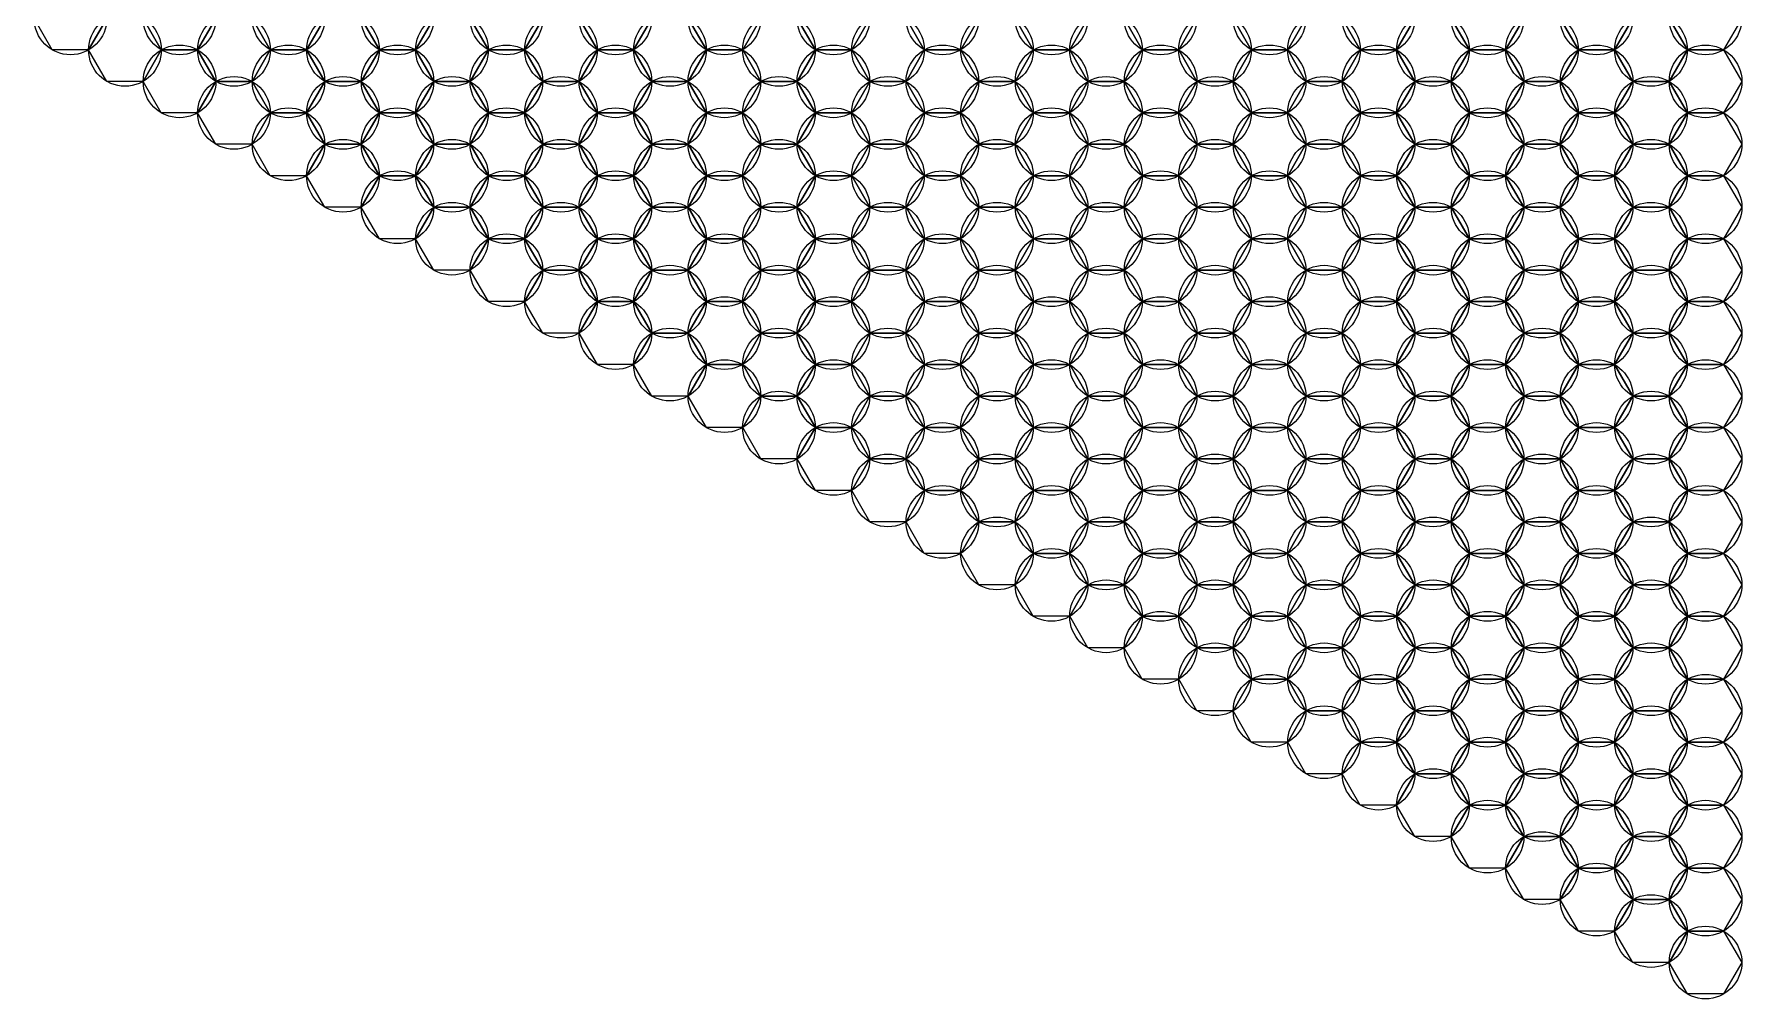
# Model space of a CAD drawing. Header units: millimetres. Extents: x 3015 to 4242, y 456 to 1532.
# Drawn here: x 3932.5 to 4237.4, y 456.3 to 628.6 of the extents above; entities that cross this region are included whole.
import ezdxf

# ---------------------------------------------------------------- set-up
doc = ezdxf.new("R2010")
doc.units = ezdxf.units.MM

msp = doc.modelspace()

# ---------------------------------------------------------------- linework, layer by layer
for points in [[(3932.55, 631.37), (3935.79, 636.98), (3942.28, 636.98), (3945.52, 631.37), (3942.28, 625.75), (3935.79, 625.75)], [(3952.01, 631.37), (3955.25, 636.98), (3961.74, 636.98), (3964.98, 631.37), (3961.74, 625.75), (3955.25, 625.75)], [(3971.47, 631.37), (3974.71, 636.98), (3981.2, 636.98), (3984.45, 631.37), (3981.2, 625.75), (3974.71, 625.75)], [(3990.93, 631.37), (3994.18, 636.98), (4000.66, 636.98), (4003.91, 631.37), (4000.66, 625.75), (3994.18, 625.75)], [(4010.39, 631.37), (4013.64, 636.98), (4020.12, 636.98), (4023.37, 631.37), (4020.12, 625.75), (4013.64, 625.75)], [(4029.85, 631.37), (4033.1, 636.98), (4039.58, 636.98), (4042.83, 631.37), (4039.58, 625.75), (4033.1, 625.75)], [(4049.32, 631.37), (4052.56, 636.98), (4059.05, 636.98), (4062.29, 631.37), (4059.05, 625.75), (4052.56, 625.75)], [(4068.78, 631.37), (4072.02, 636.98), (4078.51, 636.98), (4081.75, 631.37), (4078.51, 625.75), (4072.02, 625.75)], [(4088.24, 631.37), (4091.48, 636.98), (4097.97, 636.98), (4101.21, 631.37), (4097.97, 625.75), (4091.48, 625.75)], [(4107.7, 631.37), (4110.94, 636.98), (4117.43, 636.98), (4120.67, 631.37), (4117.43, 625.75), (4110.94, 625.75)], [(4127.16, 631.37), (4130.4, 636.98), (4136.89, 636.98), (4140.13, 631.37), (4136.89, 625.75), (4130.4, 625.75)], [(4146.62, 631.37), (4149.86, 636.98), (4156.35, 636.98), (4159.59, 631.37), (4156.35, 625.75), (4149.86, 625.75)], [(4166.08, 631.37), (4169.32, 636.98), (4175.81, 636.98), (4179.06, 631.37), (4175.81, 625.75), (4169.32, 625.75)], [(4185.54, 631.37), (4188.79, 636.98), (4195.27, 636.98), (4198.52, 631.37), (4195.27, 625.75), (4188.79, 625.75)], [(4205, 631.37), (4208.25, 636.98), (4214.73, 636.98), (4217.98, 631.37), (4214.73, 625.75), (4208.25, 625.75)], [(4224.46, 631.37), (4227.71, 636.98), (4234.19, 636.98), (4237.44, 631.37), (4234.19, 625.75), (4227.71, 625.75)], [(3942.28, 625.75), (3945.52, 631.37), (3952.01, 631.37), (3955.25, 625.75), (3952.01, 620.13), (3945.52, 620.13)], [(3961.74, 625.75), (3964.98, 631.37), (3971.47, 631.37), (3974.71, 625.75), (3971.47, 620.13), (3964.98, 620.13)], [(3981.2, 625.75), (3984.45, 631.37), (3990.93, 631.37), (3994.18, 625.75), (3990.93, 620.13), (3984.45, 620.13)], [(4000.66, 625.75), (4003.91, 631.37), (4010.39, 631.37), (4013.64, 625.75), (4010.39, 620.13), (4003.91, 620.13)], [(4020.12, 625.75), (4023.37, 631.37), (4029.85, 631.37), (4033.1, 625.75), (4029.85, 620.13), (4023.37, 620.13)], [(4039.58, 625.75), (4042.83, 631.37), (4049.32, 631.37), (4052.56, 625.75), (4049.32, 620.13), (4042.83, 620.13)], [(4059.05, 625.75), (4062.29, 631.37), (4068.78, 631.37), (4072.02, 625.75), (4068.78, 620.13), (4062.29, 620.13)], [(4078.51, 625.75), (4081.75, 631.37), (4088.24, 631.37), (4091.48, 625.75), (4088.24, 620.13), (4081.75, 620.13)], [(4097.97, 625.75), (4101.21, 631.37), (4107.7, 631.37), (4110.94, 625.75), (4107.7, 620.13), (4101.21, 620.13)], [(4117.43, 625.75), (4120.67, 631.37), (4127.16, 631.37), (4130.4, 625.75), (4127.16, 620.13), (4120.67, 620.13)], [(4136.89, 625.75), (4140.13, 631.37), (4146.62, 631.37), (4149.86, 625.75), (4146.62, 620.13), (4140.13, 620.13)], [(4156.35, 625.75), (4159.59, 631.37), (4166.08, 631.37), (4169.32, 625.75), (4166.08, 620.13), (4159.59, 620.13)], [(4175.81, 625.75), (4179.06, 631.37), (4185.54, 631.37), (4188.79, 625.75), (4185.54, 620.13), (4179.06, 620.13)], [(4195.27, 625.75), (4198.52, 631.37), (4205, 631.37), (4208.25, 625.75), (4205, 620.13), (4198.52, 620.13)], [(4214.73, 625.75), (4217.98, 631.37), (4224.46, 631.37), (4227.71, 625.75), (4224.46, 620.13), (4217.98, 620.13)], [(3952.01, 620.13), (3955.25, 625.75), (3961.74, 625.75), (3964.98, 620.13), (3961.74, 614.51), (3955.25, 614.51)], [(3971.47, 620.13), (3974.71, 625.75), (3981.2, 625.75), (3984.45, 620.13), (3981.2, 614.51), (3974.71, 614.51)], [(3990.93, 620.13), (3994.18, 625.75), (4000.66, 625.75), (4003.91, 620.13), (4000.66, 614.51), (3994.18, 614.51)], [(4010.39, 620.13), (4013.64, 625.75), (4020.12, 625.75), (4023.37, 620.13), (4020.12, 614.51), (4013.64, 614.51)], [(4029.85, 620.13), (4033.1, 625.75), (4039.58, 625.75), (4042.83, 620.13), (4039.58, 614.51), (4033.1, 614.51)], [(4049.32, 620.13), (4052.56, 625.75), (4059.05, 625.75), (4062.29, 620.13), (4059.05, 614.51), (4052.56, 614.51)], [(4068.78, 620.13), (4072.02, 625.75), (4078.51, 625.75), (4081.75, 620.13), (4078.51, 614.51), (4072.02, 614.51)], [(4088.24, 620.13), (4091.48, 625.75), (4097.97, 625.75), (4101.21, 620.13), (4097.97, 614.51), (4091.48, 614.51)], [(4107.7, 620.13), (4110.94, 625.75), (4117.43, 625.75), (4120.67, 620.13), (4117.43, 614.51), (4110.94, 614.51)], [(4127.16, 620.13), (4130.4, 625.75), (4136.89, 625.75), (4140.13, 620.13), (4136.89, 614.51), (4130.4, 614.51)], [(4146.62, 620.13), (4149.86, 625.75), (4156.35, 625.75), (4159.59, 620.13), (4156.35, 614.51), (4149.86, 614.51)], [(4166.08, 620.13), (4169.32, 625.75), (4175.81, 625.75), (4179.06, 620.13), (4175.81, 614.51), (4169.32, 614.51)], [(4185.54, 620.13), (4188.79, 625.75), (4195.27, 625.75), (4198.52, 620.13), (4195.27, 614.51), (4188.79, 614.51)], [(4205, 620.13), (4208.25, 625.75), (4214.73, 625.75), (4217.98, 620.13), (4214.73, 614.51), (4208.25, 614.51)], [(4224.46, 620.13), (4227.71, 625.75), (4234.19, 625.75), (4237.44, 620.13), (4234.19, 614.51), (4227.71, 614.51)], [(3961.74, 614.51), (3964.98, 620.13), (3971.47, 620.13), (3974.71, 614.51), (3971.47, 608.9), (3964.98, 608.9)], [(3981.2, 614.51), (3984.45, 620.13), (3990.93, 620.13), (3994.18, 614.51), (3990.93, 608.9), (3984.45, 608.9)], [(4000.66, 614.51), (4003.91, 620.13), (4010.39, 620.13), (4013.64, 614.51), (4010.39, 608.9), (4003.91, 608.9)], [(4020.12, 614.51), (4023.37, 620.13), (4029.85, 620.13), (4033.1, 614.51), (4029.85, 608.9), (4023.37, 608.9)], [(4039.58, 614.51), (4042.83, 620.13), (4049.32, 620.13), (4052.56, 614.51), (4049.32, 608.9), (4042.83, 608.9)], [(4059.05, 614.51), (4062.29, 620.13), (4068.78, 620.13), (4072.02, 614.51), (4068.78, 608.9), (4062.29, 608.9)], [(4078.51, 614.51), (4081.75, 620.13), (4088.24, 620.13), (4091.48, 614.51), (4088.24, 608.9), (4081.75, 608.9)], [(4097.97, 614.51), (4101.21, 620.13), (4107.7, 620.13), (4110.94, 614.51), (4107.7, 608.9), (4101.21, 608.9)], [(4117.43, 614.51), (4120.67, 620.13), (4127.16, 620.13), (4130.4, 614.51), (4127.16, 608.9), (4120.67, 608.9)], [(4136.89, 614.51), (4140.13, 620.13), (4146.62, 620.13), (4149.86, 614.51), (4146.62, 608.9), (4140.13, 608.9)], [(4156.35, 614.51), (4159.59, 620.13), (4166.08, 620.13), (4169.32, 614.51), (4166.08, 608.9), (4159.59, 608.9)], [(4175.81, 614.51), (4179.06, 620.13), (4185.54, 620.13), (4188.79, 614.51), (4185.54, 608.9), (4179.06, 608.9)], [(4195.27, 614.51), (4198.52, 620.13), (4205, 620.13), (4208.25, 614.51), (4205, 608.9), (4198.52, 608.9)], [(4214.73, 614.51), (4217.98, 620.13), (4224.46, 620.13), (4227.71, 614.51), (4224.46, 608.9), (4217.98, 608.9)], [(3971.47, 608.9), (3974.71, 614.51), (3981.2, 614.51), (3984.45, 608.9), (3981.2, 603.28), (3974.71, 603.28)], [(3990.93, 608.9), (3994.18, 614.51), (4000.66, 614.51), (4003.91, 608.9), (4000.66, 603.28), (3994.18, 603.28)], [(4010.39, 608.9), (4013.64, 614.51), (4020.12, 614.51), (4023.37, 608.9), (4020.12, 603.28), (4013.64, 603.28)], [(4029.85, 608.9), (4033.1, 614.51), (4039.58, 614.51), (4042.83, 608.9), (4039.58, 603.28), (4033.1, 603.28)], [(4049.32, 608.9), (4052.56, 614.51), (4059.05, 614.51), (4062.29, 608.9), (4059.05, 603.28), (4052.56, 603.28)], [(4068.78, 608.9), (4072.02, 614.51), (4078.51, 614.51), (4081.75, 608.9), (4078.51, 603.28), (4072.02, 603.28)], [(4088.24, 608.9), (4091.48, 614.51), (4097.97, 614.51), (4101.21, 608.9), (4097.97, 603.28), (4091.48, 603.28)], [(4107.7, 608.9), (4110.94, 614.51), (4117.43, 614.51), (4120.67, 608.9), (4117.43, 603.28), (4110.94, 603.28)], [(4127.16, 608.9), (4130.4, 614.51), (4136.89, 614.51), (4140.13, 608.9), (4136.89, 603.28), (4130.4, 603.28)], [(4146.62, 608.9), (4149.86, 614.51), (4156.35, 614.51), (4159.59, 608.9), (4156.35, 603.28), (4149.86, 603.28)], [(4166.08, 608.9), (4169.32, 614.51), (4175.81, 614.51), (4179.06, 608.9), (4175.81, 603.28), (4169.32, 603.28)], [(4185.54, 608.9), (4188.79, 614.51), (4195.27, 614.51), (4198.52, 608.9), (4195.27, 603.28), (4188.79, 603.28)], [(4205, 608.9), (4208.25, 614.51), (4214.73, 614.51), (4217.98, 608.9), (4214.73, 603.28), (4208.25, 603.28)], [(4224.46, 608.9), (4227.71, 614.51), (4234.19, 614.51), (4237.44, 608.9), (4234.19, 603.28), (4227.71, 603.28)], [(3981.2, 603.28), (3984.45, 608.9), (3990.93, 608.9), (3994.18, 603.28), (3990.93, 597.66), (3984.45, 597.66)], [(4000.66, 603.28), (4003.91, 608.9), (4010.39, 608.9), (4013.64, 603.28), (4010.39, 597.66), (4003.91, 597.66)], [(4020.12, 603.28), (4023.37, 608.9), (4029.85, 608.9), (4033.1, 603.28), (4029.85, 597.66), (4023.37, 597.66)], [(4039.58, 603.28), (4042.83, 608.9), (4049.32, 608.9), (4052.56, 603.28), (4049.32, 597.66), (4042.83, 597.66)], [(4059.05, 603.28), (4062.29, 608.9), (4068.78, 608.9), (4072.02, 603.28), (4068.78, 597.66), (4062.29, 597.66)], [(4078.51, 603.28), (4081.75, 608.9), (4088.24, 608.9), (4091.48, 603.28), (4088.24, 597.66), (4081.75, 597.66)], [(4097.97, 603.28), (4101.21, 608.9), (4107.7, 608.9), (4110.94, 603.28), (4107.7, 597.66), (4101.21, 597.66)], [(4117.43, 603.28), (4120.67, 608.9), (4127.16, 608.9), (4130.4, 603.28), (4127.16, 597.66), (4120.67, 597.66)], [(4136.89, 603.28), (4140.13, 608.9), (4146.62, 608.9), (4149.86, 603.28), (4146.62, 597.66), (4140.13, 597.66)], [(4156.35, 603.28), (4159.59, 608.9), (4166.08, 608.9), (4169.32, 603.28), (4166.08, 597.66), (4159.59, 597.66)], [(4175.81, 603.28), (4179.06, 608.9), (4185.54, 608.9), (4188.79, 603.28), (4185.54, 597.66), (4179.06, 597.66)], [(4195.27, 603.28), (4198.52, 608.9), (4205, 608.9), (4208.25, 603.28), (4205, 597.66), (4198.52, 597.66)], [(4214.73, 603.28), (4217.98, 608.9), (4224.46, 608.9), (4227.71, 603.28), (4224.46, 597.66), (4217.98, 597.66)], [(3990.93, 597.66), (3994.18, 603.28), (4000.66, 603.28), (4003.91, 597.66), (4000.66, 592.04), (3994.18, 592.04)], [(4010.39, 597.66), (4013.64, 603.28), (4020.12, 603.28), (4023.37, 597.66), (4020.12, 592.04), (4013.64, 592.04)], [(4029.85, 597.66), (4033.1, 603.28), (4039.58, 603.28), (4042.83, 597.66), (4039.58, 592.04), (4033.1, 592.04)], [(4049.32, 597.66), (4052.56, 603.28), (4059.05, 603.28), (4062.29, 597.66), (4059.05, 592.04), (4052.56, 592.04)], [(4068.78, 597.66), (4072.02, 603.28), (4078.51, 603.28), (4081.75, 597.66), (4078.51, 592.04), (4072.02, 592.04)], [(4088.24, 597.66), (4091.48, 603.28), (4097.97, 603.28), (4101.21, 597.66), (4097.97, 592.04), (4091.48, 592.04)], [(4107.7, 597.66), (4110.94, 603.28), (4117.43, 603.28), (4120.67, 597.66), (4117.43, 592.04), (4110.94, 592.04)], [(4127.16, 597.66), (4130.4, 603.28), (4136.89, 603.28), (4140.13, 597.66), (4136.89, 592.04), (4130.4, 592.04)], [(4146.62, 597.66), (4149.86, 603.28), (4156.35, 603.28), (4159.59, 597.66), (4156.35, 592.04), (4149.86, 592.04)], [(4166.08, 597.66), (4169.32, 603.28), (4175.81, 603.28), (4179.06, 597.66), (4175.81, 592.04), (4169.32, 592.04)], [(4185.54, 597.66), (4188.79, 603.28), (4195.27, 603.28), (4198.52, 597.66), (4195.27, 592.04), (4188.79, 592.04)], [(4205, 597.66), (4208.25, 603.28), (4214.73, 603.28), (4217.98, 597.66), (4214.73, 592.04), (4208.25, 592.04)], [(4224.46, 597.66), (4227.71, 603.28), (4234.19, 603.28), (4237.44, 597.66), (4234.19, 592.04), (4227.71, 592.04)], [(4000.66, 592.04), (4003.91, 597.66), (4010.39, 597.66), (4013.64, 592.04), (4010.39, 586.42), (4003.91, 586.42)], [(4020.12, 592.04), (4023.37, 597.66), (4029.85, 597.66), (4033.1, 592.04), (4029.85, 586.42), (4023.37, 586.42)], [(4039.58, 592.04), (4042.83, 597.66), (4049.32, 597.66), (4052.56, 592.04), (4049.32, 586.42), (4042.83, 586.42)], [(4059.05, 592.04), (4062.29, 597.66), (4068.78, 597.66), (4072.02, 592.04), (4068.78, 586.42), (4062.29, 586.42)], [(4078.51, 592.04), (4081.75, 597.66), (4088.24, 597.66), (4091.48, 592.04), (4088.24, 586.42), (4081.75, 586.42)], [(4097.97, 592.04), (4101.21, 597.66), (4107.7, 597.66), (4110.94, 592.04), (4107.7, 586.42), (4101.21, 586.42)], [(4117.43, 592.04), (4120.67, 597.66), (4127.16, 597.66), (4130.4, 592.04), (4127.16, 586.42), (4120.67, 586.42)], [(4136.89, 592.04), (4140.13, 597.66), (4146.62, 597.66), (4149.86, 592.04), (4146.62, 586.42), (4140.13, 586.42)], [(4156.35, 592.04), (4159.59, 597.66), (4166.08, 597.66), (4169.32, 592.04), (4166.08, 586.42), (4159.59, 586.42)], [(4175.81, 592.04), (4179.06, 597.66), (4185.54, 597.66), (4188.79, 592.04), (4185.54, 586.42), (4179.06, 586.42)], [(4195.27, 592.04), (4198.52, 597.66), (4205, 597.66), (4208.25, 592.04), (4205, 586.42), (4198.52, 586.42)], [(4214.73, 592.04), (4217.98, 597.66), (4224.46, 597.66), (4227.71, 592.04), (4224.46, 586.42), (4217.98, 586.42)], [(4010.39, 586.42), (4013.64, 592.04), (4020.12, 592.04), (4023.37, 586.42), (4020.12, 580.81), (4013.64, 580.81)], [(4029.85, 586.42), (4033.1, 592.04), (4039.58, 592.04), (4042.83, 586.42), (4039.58, 580.81), (4033.1, 580.81)], [(4049.32, 586.42), (4052.56, 592.04), (4059.05, 592.04), (4062.29, 586.42), (4059.05, 580.81), (4052.56, 580.81)], [(4068.78, 586.42), (4072.02, 592.04), (4078.51, 592.04), (4081.75, 586.42), (4078.51, 580.81), (4072.02, 580.81)], [(4088.24, 586.42), (4091.48, 592.04), (4097.97, 592.04), (4101.21, 586.42), (4097.97, 580.81), (4091.48, 580.81)], [(4107.7, 586.42), (4110.94, 592.04), (4117.43, 592.04), (4120.67, 586.42), (4117.43, 580.81), (4110.94, 580.81)], [(4127.16, 586.42), (4130.4, 592.04), (4136.89, 592.04), (4140.13, 586.42), (4136.89, 580.81), (4130.4, 580.81)], [(4146.62, 586.42), (4149.86, 592.04), (4156.35, 592.04), (4159.59, 586.42), (4156.35, 580.81), (4149.86, 580.81)], [(4166.08, 586.42), (4169.32, 592.04), (4175.81, 592.04), (4179.06, 586.42), (4175.81, 580.81), (4169.32, 580.81)], [(4185.54, 586.42), (4188.79, 592.04), (4195.27, 592.04), (4198.52, 586.42), (4195.27, 580.81), (4188.79, 580.81)], [(4205, 586.42), (4208.25, 592.04), (4214.73, 592.04), (4217.98, 586.42), (4214.73, 580.81), (4208.25, 580.81)], [(4224.46, 586.42), (4227.71, 592.04), (4234.19, 592.04), (4237.44, 586.42), (4234.19, 580.81), (4227.71, 580.81)], [(4020.12, 580.81), (4023.37, 586.42), (4029.85, 586.42), (4033.1, 580.81), (4029.85, 575.19), (4023.37, 575.19)], [(4039.58, 580.81), (4042.83, 586.42), (4049.32, 586.42), (4052.56, 580.81), (4049.32, 575.19), (4042.83, 575.19)], [(4059.05, 580.81), (4062.29, 586.42), (4068.78, 586.42), (4072.02, 580.81), (4068.78, 575.19), (4062.29, 575.19)], [(4078.51, 580.81), (4081.75, 586.42), (4088.24, 586.42), (4091.48, 580.81), (4088.24, 575.19), (4081.75, 575.19)], [(4097.97, 580.81), (4101.21, 586.42), (4107.7, 586.42), (4110.94, 580.81), (4107.7, 575.19), (4101.21, 575.19)], [(4117.43, 580.81), (4120.67, 586.42), (4127.16, 586.42), (4130.4, 580.81), (4127.16, 575.19), (4120.67, 575.19)], [(4136.89, 580.81), (4140.13, 586.42), (4146.62, 586.42), (4149.86, 580.81), (4146.62, 575.19), (4140.13, 575.19)], [(4156.35, 580.81), (4159.59, 586.42), (4166.08, 586.42), (4169.32, 580.81), (4166.08, 575.19), (4159.59, 575.19)], [(4175.81, 580.81), (4179.06, 586.42), (4185.54, 586.42), (4188.79, 580.81), (4185.54, 575.19), (4179.06, 575.19)], [(4195.27, 580.81), (4198.52, 586.42), (4205, 586.42), (4208.25, 580.81), (4205, 575.19), (4198.52, 575.19)], [(4214.73, 580.81), (4217.98, 586.42), (4224.46, 586.42), (4227.71, 580.81), (4224.46, 575.19), (4217.98, 575.19)], [(4029.85, 575.19), (4033.1, 580.81), (4039.58, 580.81), (4042.83, 575.19), (4039.58, 569.57), (4033.1, 569.57)], [(4049.32, 575.19), (4052.56, 580.81), (4059.05, 580.81), (4062.29, 575.19), (4059.05, 569.57), (4052.56, 569.57)], [(4068.78, 575.19), (4072.02, 580.81), (4078.51, 580.81), (4081.75, 575.19), (4078.51, 569.57), (4072.02, 569.57)], [(4088.24, 575.19), (4091.48, 580.81), (4097.97, 580.81), (4101.21, 575.19), (4097.97, 569.57), (4091.48, 569.57)], [(4107.7, 575.19), (4110.94, 580.81), (4117.43, 580.81), (4120.67, 575.19), (4117.43, 569.57), (4110.94, 569.57)], [(4127.16, 575.19), (4130.4, 580.81), (4136.89, 580.81), (4140.13, 575.19), (4136.89, 569.57), (4130.4, 569.57)], [(4146.62, 575.19), (4149.86, 580.81), (4156.35, 580.81), (4159.59, 575.19), (4156.35, 569.57), (4149.86, 569.57)], [(4166.08, 575.19), (4169.32, 580.81), (4175.81, 580.81), (4179.06, 575.19), (4175.81, 569.57), (4169.32, 569.57)], [(4185.54, 575.19), (4188.79, 580.81), (4195.27, 580.81), (4198.52, 575.19), (4195.27, 569.57), (4188.79, 569.57)], [(4205, 575.19), (4208.25, 580.81), (4214.73, 580.81), (4217.98, 575.19), (4214.73, 569.57), (4208.25, 569.57)], [(4224.46, 575.19), (4227.71, 580.81), (4234.19, 580.81), (4237.44, 575.19), (4234.19, 569.57), (4227.71, 569.57)], [(4039.58, 569.57), (4042.83, 575.19), (4049.32, 575.19), (4052.56, 569.57), (4049.32, 563.95), (4042.83, 563.95)], [(4059.05, 569.57), (4062.29, 575.19), (4068.78, 575.19), (4072.02, 569.57), (4068.78, 563.95), (4062.29, 563.95)], [(4078.51, 569.57), (4081.75, 575.19), (4088.24, 575.19), (4091.48, 569.57), (4088.24, 563.95), (4081.75, 563.95)], [(4097.97, 569.57), (4101.21, 575.19), (4107.7, 575.19), (4110.94, 569.57), (4107.7, 563.95), (4101.21, 563.95)], [(4117.43, 569.57), (4120.67, 575.19), (4127.16, 575.19), (4130.4, 569.57), (4127.16, 563.95), (4120.67, 563.95)], [(4136.89, 569.57), (4140.13, 575.19), (4146.62, 575.19), (4149.86, 569.57), (4146.62, 563.95), (4140.13, 563.95)], [(4156.35, 569.57), (4159.59, 575.19), (4166.08, 575.19), (4169.32, 569.57), (4166.08, 563.95), (4159.59, 563.95)], [(4175.81, 569.57), (4179.06, 575.19), (4185.54, 575.19), (4188.79, 569.57), (4185.54, 563.95), (4179.06, 563.95)], [(4195.27, 569.57), (4198.52, 575.19), (4205, 575.19), (4208.25, 569.57), (4205, 563.95), (4198.52, 563.95)], [(4214.73, 569.57), (4217.98, 575.19), (4224.46, 575.19), (4227.71, 569.57), (4224.46, 563.95), (4217.98, 563.95)], [(4049.32, 563.95), (4052.56, 569.57), (4059.05, 569.57), (4062.29, 563.95), (4059.05, 558.33), (4052.56, 558.33)], [(4068.78, 563.95), (4072.02, 569.57), (4078.51, 569.57), (4081.75, 563.95), (4078.51, 558.33), (4072.02, 558.33)], [(4088.24, 563.95), (4091.48, 569.57), (4097.97, 569.57), (4101.21, 563.95), (4097.97, 558.33), (4091.48, 558.33)], [(4107.7, 563.95), (4110.94, 569.57), (4117.43, 569.57), (4120.67, 563.95), (4117.43, 558.33), (4110.94, 558.33)], [(4127.16, 563.95), (4130.4, 569.57), (4136.89, 569.57), (4140.13, 563.95), (4136.89, 558.33), (4130.4, 558.33)], [(4146.62, 563.95), (4149.86, 569.57), (4156.35, 569.57), (4159.59, 563.95), (4156.35, 558.33), (4149.86, 558.33)], [(4166.08, 563.95), (4169.32, 569.57), (4175.81, 569.57), (4179.06, 563.95), (4175.81, 558.33), (4169.32, 558.33)], [(4185.54, 563.95), (4188.79, 569.57), (4195.27, 569.57), (4198.52, 563.95), (4195.27, 558.33), (4188.79, 558.33)], [(4205, 563.95), (4208.25, 569.57), (4214.73, 569.57), (4217.98, 563.95), (4214.73, 558.33), (4208.25, 558.33)], [(4224.46, 563.95), (4227.71, 569.57), (4234.19, 569.57), (4237.44, 563.95), (4234.19, 558.33), (4227.71, 558.33)], [(4059.05, 558.33), (4062.29, 563.95), (4068.78, 563.95), (4072.02, 558.33), (4068.78, 552.72), (4062.29, 552.72)], [(4078.51, 558.33), (4081.75, 563.95), (4088.24, 563.95), (4091.48, 558.33), (4088.24, 552.72), (4081.75, 552.72)], [(4097.97, 558.33), (4101.21, 563.95), (4107.7, 563.95), (4110.94, 558.33), (4107.7, 552.72), (4101.21, 552.72)], [(4117.43, 558.33), (4120.67, 563.95), (4127.16, 563.95), (4130.4, 558.33), (4127.16, 552.72), (4120.67, 552.72)], [(4136.89, 558.33), (4140.13, 563.95), (4146.62, 563.95), (4149.86, 558.33), (4146.62, 552.72), (4140.13, 552.72)], [(4156.35, 558.33), (4159.59, 563.95), (4166.08, 563.95), (4169.32, 558.33), (4166.08, 552.72), (4159.59, 552.72)], [(4175.81, 558.33), (4179.06, 563.95), (4185.54, 563.95), (4188.79, 558.33), (4185.54, 552.72), (4179.06, 552.72)], [(4195.27, 558.33), (4198.52, 563.95), (4205, 563.95), (4208.25, 558.33), (4205, 552.72), (4198.52, 552.72)], [(4214.73, 558.33), (4217.98, 563.95), (4224.46, 563.95), (4227.71, 558.33), (4224.46, 552.72), (4217.98, 552.72)], [(4068.78, 552.72), (4072.02, 558.33), (4078.51, 558.33), (4081.75, 552.72), (4078.51, 547.1), (4072.02, 547.1)], [(4088.24, 552.72), (4091.48, 558.33), (4097.97, 558.33), (4101.21, 552.72), (4097.97, 547.1), (4091.48, 547.1)], [(4107.7, 552.72), (4110.94, 558.33), (4117.43, 558.33), (4120.67, 552.72), (4117.43, 547.1), (4110.94, 547.1)], [(4127.16, 552.72), (4130.4, 558.33), (4136.89, 558.33), (4140.13, 552.72), (4136.89, 547.1), (4130.4, 547.1)], [(4146.62, 552.72), (4149.86, 558.33), (4156.35, 558.33), (4159.59, 552.72), (4156.35, 547.1), (4149.86, 547.1)], [(4166.08, 552.72), (4169.32, 558.33), (4175.81, 558.33), (4179.06, 552.72), (4175.81, 547.1), (4169.32, 547.1)], [(4185.54, 552.72), (4188.79, 558.33), (4195.27, 558.33), (4198.52, 552.72), (4195.27, 547.1), (4188.79, 547.1)], [(4205, 552.72), (4208.25, 558.33), (4214.73, 558.33), (4217.98, 552.72), (4214.73, 547.1), (4208.25, 547.1)], [(4224.46, 552.72), (4227.71, 558.33), (4234.19, 558.33), (4237.44, 552.72), (4234.19, 547.1), (4227.71, 547.1)], [(4078.51, 547.1), (4081.75, 552.72), (4088.24, 552.72), (4091.48, 547.1), (4088.24, 541.48), (4081.75, 541.48)], [(4097.97, 547.1), (4101.21, 552.72), (4107.7, 552.72), (4110.94, 547.1), (4107.7, 541.48), (4101.21, 541.48)], [(4117.43, 547.1), (4120.67, 552.72), (4127.16, 552.72), (4130.4, 547.1), (4127.16, 541.48), (4120.67, 541.48)], [(4136.89, 547.1), (4140.13, 552.72), (4146.62, 552.72), (4149.86, 547.1), (4146.62, 541.48), (4140.13, 541.48)], [(4156.35, 547.1), (4159.59, 552.72), (4166.08, 552.72), (4169.32, 547.1), (4166.08, 541.48), (4159.59, 541.48)], [(4175.81, 547.1), (4179.06, 552.72), (4185.54, 552.72), (4188.79, 547.1), (4185.54, 541.48), (4179.06, 541.48)], [(4195.27, 547.1), (4198.52, 552.72), (4205, 552.72), (4208.25, 547.1), (4205, 541.48), (4198.52, 541.48)], [(4214.73, 547.1), (4217.98, 552.72), (4224.46, 552.72), (4227.71, 547.1), (4224.46, 541.48), (4217.98, 541.48)], [(4088.24, 541.48), (4091.48, 547.1), (4097.97, 547.1), (4101.21, 541.48), (4097.97, 535.86), (4091.48, 535.86)], [(4107.7, 541.48), (4110.94, 547.1), (4117.43, 547.1), (4120.67, 541.48), (4117.43, 535.86), (4110.94, 535.86)], [(4127.16, 541.48), (4130.4, 547.1), (4136.89, 547.1), (4140.13, 541.48), (4136.89, 535.86), (4130.4, 535.86)], [(4146.62, 541.48), (4149.86, 547.1), (4156.35, 547.1), (4159.59, 541.48), (4156.35, 535.86), (4149.86, 535.86)], [(4166.08, 541.48), (4169.32, 547.1), (4175.81, 547.1), (4179.06, 541.48), (4175.81, 535.86), (4169.32, 535.86)], [(4185.54, 541.48), (4188.79, 547.1), (4195.27, 547.1), (4198.52, 541.48), (4195.27, 535.86), (4188.79, 535.86)], [(4205, 541.48), (4208.25, 547.1), (4214.73, 547.1), (4217.98, 541.48), (4214.73, 535.86), (4208.25, 535.86)], [(4224.46, 541.48), (4227.71, 547.1), (4234.19, 547.1), (4237.44, 541.48), (4234.19, 535.86), (4227.71, 535.86)], [(4097.97, 535.86), (4101.21, 541.48), (4107.7, 541.48), (4110.94, 535.86), (4107.7, 530.24), (4101.21, 530.24)], [(4117.43, 535.86), (4120.67, 541.48), (4127.16, 541.48), (4130.4, 535.86), (4127.16, 530.24), (4120.67, 530.24)], [(4136.89, 535.86), (4140.13, 541.48), (4146.62, 541.48), (4149.86, 535.86), (4146.62, 530.24), (4140.13, 530.24)], [(4156.35, 535.86), (4159.59, 541.48), (4166.08, 541.48), (4169.32, 535.86), (4166.08, 530.24), (4159.59, 530.24)], [(4175.81, 535.86), (4179.06, 541.48), (4185.54, 541.48), (4188.79, 535.86), (4185.54, 530.24), (4179.06, 530.24)], [(4195.27, 535.86), (4198.52, 541.48), (4205, 541.48), (4208.25, 535.86), (4205, 530.24), (4198.52, 530.24)], [(4214.73, 535.86), (4217.98, 541.48), (4224.46, 541.48), (4227.71, 535.86), (4224.46, 530.24), (4217.98, 530.24)], [(4107.7, 530.24), (4110.94, 535.86), (4117.43, 535.86), (4120.67, 530.24), (4117.43, 524.63), (4110.94, 524.63)], [(4127.16, 530.24), (4130.4, 535.86), (4136.89, 535.86), (4140.13, 530.24), (4136.89, 524.63), (4130.4, 524.63)], [(4146.62, 530.24), (4149.86, 535.86), (4156.35, 535.86), (4159.59, 530.24), (4156.35, 524.63), (4149.86, 524.63)], [(4166.08, 530.24), (4169.32, 535.86), (4175.81, 535.86), (4179.06, 530.24), (4175.81, 524.63), (4169.32, 524.63)], [(4185.54, 530.24), (4188.79, 535.86), (4195.27, 535.86), (4198.52, 530.24), (4195.27, 524.63), (4188.79, 524.63)], [(4205, 530.24), (4208.25, 535.86), (4214.73, 535.86), (4217.98, 530.24), (4214.73, 524.63), (4208.25, 524.63)], [(4224.46, 530.24), (4227.71, 535.86), (4234.19, 535.86), (4237.44, 530.24), (4234.19, 524.63), (4227.71, 524.63)], [(4117.43, 524.63), (4120.67, 530.24), (4127.16, 530.24), (4130.4, 524.63), (4127.16, 519.01), (4120.67, 519.01)], [(4136.89, 524.63), (4140.13, 530.24), (4146.62, 530.24), (4149.86, 524.63), (4146.62, 519.01), (4140.13, 519.01)], [(4156.35, 524.63), (4159.59, 530.24), (4166.08, 530.24), (4169.32, 524.63), (4166.08, 519.01), (4159.59, 519.01)], [(4175.81, 524.63), (4179.06, 530.24), (4185.54, 530.24), (4188.79, 524.63), (4185.54, 519.01), (4179.06, 519.01)], [(4195.27, 524.63), (4198.52, 530.24), (4205, 530.24), (4208.25, 524.63), (4205, 519.01), (4198.52, 519.01)], [(4214.73, 524.63), (4217.98, 530.24), (4224.46, 530.24), (4227.71, 524.63), (4224.46, 519.01), (4217.98, 519.01)], [(4127.16, 519.01), (4130.4, 524.63), (4136.89, 524.63), (4140.13, 519.01), (4136.89, 513.39), (4130.4, 513.39)], [(4146.62, 519.01), (4149.86, 524.63), (4156.35, 524.63), (4159.59, 519.01), (4156.35, 513.39), (4149.86, 513.39)], [(4166.08, 519.01), (4169.32, 524.63), (4175.81, 524.63), (4179.06, 519.01), (4175.81, 513.39), (4169.32, 513.39)], [(4185.54, 519.01), (4188.79, 524.63), (4195.27, 524.63), (4198.52, 519.01), (4195.27, 513.39), (4188.79, 513.39)], [(4205, 519.01), (4208.25, 524.63), (4214.73, 524.63), (4217.98, 519.01), (4214.73, 513.39), (4208.25, 513.39)], [(4224.46, 519.01), (4227.71, 524.63), (4234.19, 524.63), (4237.44, 519.01), (4234.19, 513.39), (4227.71, 513.39)], [(4136.89, 513.39), (4140.13, 519.01), (4146.62, 519.01), (4149.86, 513.39), (4146.62, 507.77), (4140.13, 507.77)], [(4156.35, 513.39), (4159.59, 519.01), (4166.08, 519.01), (4169.32, 513.39), (4166.08, 507.77), (4159.59, 507.77)], [(4175.81, 513.39), (4179.06, 519.01), (4185.54, 519.01), (4188.79, 513.39), (4185.54, 507.77), (4179.06, 507.77)], [(4195.27, 513.39), (4198.52, 519.01), (4205, 519.01), (4208.25, 513.39), (4205, 507.77), (4198.52, 507.77)], [(4214.73, 513.39), (4217.98, 519.01), (4224.46, 519.01), (4227.71, 513.39), (4224.46, 507.77), (4217.98, 507.77)], [(4146.62, 507.77), (4149.86, 513.39), (4156.35, 513.39), (4159.59, 507.77), (4156.35, 502.16), (4149.86, 502.16)], [(4166.08, 507.77), (4169.32, 513.39), (4175.81, 513.39), (4179.06, 507.77), (4175.81, 502.16), (4169.32, 502.16)], [(4185.54, 507.77), (4188.79, 513.39), (4195.27, 513.39), (4198.52, 507.77), (4195.27, 502.16), (4188.79, 502.16)], [(4205, 507.77), (4208.25, 513.39), (4214.73, 513.39), (4217.98, 507.77), (4214.73, 502.16), (4208.25, 502.16)], [(4224.46, 507.77), (4227.71, 513.39), (4234.19, 513.39), (4237.44, 507.77), (4234.19, 502.16), (4227.71, 502.16)], [(4156.35, 502.16), (4159.59, 507.77), (4166.08, 507.77), (4169.32, 502.16), (4166.08, 496.54), (4159.59, 496.54)], [(4175.81, 502.16), (4179.06, 507.77), (4185.54, 507.77), (4188.79, 502.16), (4185.54, 496.54), (4179.06, 496.54)], [(4195.27, 502.16), (4198.52, 507.77), (4205, 507.77), (4208.25, 502.16), (4205, 496.54), (4198.52, 496.54)], [(4214.73, 502.16), (4217.98, 507.77), (4224.46, 507.77), (4227.71, 502.16), (4224.46, 496.54), (4217.98, 496.54)], [(4166.08, 496.54), (4169.32, 502.16), (4175.81, 502.16), (4179.06, 496.54), (4175.81, 490.92), (4169.32, 490.92)], [(4185.54, 496.54), (4188.79, 502.16), (4195.27, 502.16), (4198.52, 496.54), (4195.27, 490.92), (4188.79, 490.92)], [(4205, 496.54), (4208.25, 502.16), (4214.73, 502.16), (4217.98, 496.54), (4214.73, 490.92), (4208.25, 490.92)], [(4224.46, 496.54), (4227.71, 502.16), (4234.19, 502.16), (4237.44, 496.54), (4234.19, 490.92), (4227.71, 490.92)], [(4175.81, 490.92), (4179.06, 496.54), (4185.54, 496.54), (4188.79, 490.92), (4185.54, 485.3), (4179.06, 485.3)], [(4195.27, 490.92), (4198.52, 496.54), (4205, 496.54), (4208.25, 490.92), (4205, 485.3), (4198.52, 485.3)], [(4214.73, 490.92), (4217.98, 496.54), (4224.46, 496.54), (4227.71, 490.92), (4224.46, 485.3), (4217.98, 485.3)], [(4185.54, 485.3), (4188.79, 490.92), (4195.27, 490.92), (4198.52, 485.3), (4195.27, 479.68), (4188.79, 479.68)], [(4205, 485.3), (4208.25, 490.92), (4214.73, 490.92), (4217.98, 485.3), (4214.73, 479.68), (4208.25, 479.68)], [(4224.46, 485.3), (4227.71, 490.92), (4234.19, 490.92), (4237.44, 485.3), (4234.19, 479.68), (4227.71, 479.68)], [(4195.27, 479.68), (4198.52, 485.3), (4205, 485.3), (4208.25, 479.68), (4205, 474.07), (4198.52, 474.07)], [(4214.73, 479.68), (4217.98, 485.3), (4224.46, 485.3), (4227.71, 479.68), (4224.46, 474.07), (4217.98, 474.07)], [(4205, 474.07), (4208.25, 479.68), (4214.73, 479.68), (4217.98, 474.07), (4214.73, 468.45), (4208.25, 468.45)], [(4224.46, 474.07), (4227.71, 479.68), (4234.19, 479.68), (4237.44, 474.07), (4234.19, 468.45), (4227.71, 468.45)], [(4214.73, 468.45), (4217.98, 474.07), (4224.46, 474.07), (4227.71, 468.45), (4224.46, 462.83), (4217.98, 462.83)], [(4224.46, 462.83), (4227.71, 468.45), (4234.19, 468.45), (4237.44, 462.83), (4234.19, 457.21), (4227.71, 457.21)]]:
    msp.add_lwpolyline(points, close=True)
for centre in [(3939.04, 631.37), (3958.5, 631.37), (3977.96, 631.37), (3997.42, 631.37), (4016.88, 631.37), (4036.34, 631.37), (4055.8, 631.37), (4075.26, 631.37), (4094.72, 631.37), (4114.19, 631.37), (4133.65, 631.37), (4153.11, 631.37), (4172.57, 631.37), (4192.03, 631.37), (4211.49, 631.37), (4230.95, 631.37), (3948.77, 625.75), (3968.23, 625.75), (3987.69, 625.75), (4007.15, 625.75), (4026.61, 625.75), (4046.07, 625.75), (4065.53, 625.75), (4084.99, 625.75), (4104.45, 625.75), (4123.92, 625.75), (4143.38, 625.75), (4162.84, 625.75), (4182.3, 625.75), (4201.76, 625.75), (4221.22, 625.75), (3958.5, 620.13), (3977.96, 620.13), (3997.42, 620.13), (4016.88, 620.13), (4036.34, 620.13), (4055.8, 620.13), (4075.26, 620.13), (4094.72, 620.13), (4114.19, 620.13), (4133.65, 620.13), (4153.11, 620.13), (4172.57, 620.13), (4192.03, 620.13), (4211.49, 620.13), (4230.95, 620.13), (3968.23, 614.51), (3987.69, 614.51), (4007.15, 614.51), (4026.61, 614.51), (4046.07, 614.51), (4065.53, 614.51), (4084.99, 614.51), (4104.45, 614.51), (4123.92, 614.51), (4143.38, 614.51), (4162.84, 614.51), (4182.3, 614.51), (4201.76, 614.51), (4221.22, 614.51), (3977.96, 608.9), (3997.42, 608.9), (4016.88, 608.9), (4036.34, 608.9), (4055.8, 608.9), (4075.26, 608.9), (4094.72, 608.9), (4114.19, 608.9), (4133.65, 608.9), (4153.11, 608.9), (4172.57, 608.9), (4192.03, 608.9), (4211.49, 608.9), (4230.95, 608.9), (3987.69, 603.28), (4007.15, 603.28), (4026.61, 603.28), (4046.07, 603.28), (4065.53, 603.28), (4084.99, 603.28), (4104.45, 603.28), (4123.92, 603.28), (4143.38, 603.28), (4162.84, 603.28), (4182.3, 603.28), (4201.76, 603.28), (4221.22, 603.28), (3997.42, 597.66), (4016.88, 597.66), (4036.34, 597.66), (4055.8, 597.66), (4075.26, 597.66), (4094.72, 597.66), (4114.19, 597.66), (4133.65, 597.66), (4153.11, 597.66), (4172.57, 597.66), (4192.03, 597.66), (4211.49, 597.66), (4230.95, 597.66), (4007.15, 592.04), (4026.61, 592.04), (4046.07, 592.04), (4065.53, 592.04), (4084.99, 592.04), (4104.45, 592.04), (4123.92, 592.04), (4143.38, 592.04), (4162.84, 592.04), (4182.3, 592.04), (4201.76, 592.04), (4221.22, 592.04), (4016.88, 586.42), (4036.34, 586.42), (4055.8, 586.42), (4075.26, 586.42), (4094.72, 586.42), (4114.19, 586.42), (4133.65, 586.42), (4153.11, 586.42), (4172.57, 586.42), (4192.03, 586.42), (4211.49, 586.42), (4230.95, 586.42), (4026.61, 580.81), (4046.07, 580.81), (4065.53, 580.81), (4084.99, 580.81), (4104.45, 580.81), (4123.92, 580.81), (4143.38, 580.81), (4162.84, 580.81), (4182.3, 580.81), (4201.76, 580.81), (4221.22, 580.81), (4036.34, 575.19), (4055.8, 575.19), (4075.26, 575.19), (4094.72, 575.19), (4114.19, 575.19), (4133.65, 575.19), (4153.11, 575.19), (4172.57, 575.19), (4192.03, 575.19), (4211.49, 575.19), (4230.95, 575.19), (4046.07, 569.57), (4065.53, 569.57), (4084.99, 569.57), (4104.45, 569.57), (4123.92, 569.57), (4143.38, 569.57), (4162.84, 569.57), (4182.3, 569.57), (4201.76, 569.57), (4221.22, 569.57), (4055.8, 563.95), (4075.26, 563.95), (4094.72, 563.95), (4114.19, 563.95), (4133.65, 563.95), (4153.11, 563.95), (4172.57, 563.95), (4192.03, 563.95), (4211.49, 563.95), (4230.95, 563.95), (4065.53, 558.33), (4084.99, 558.33), (4104.45, 558.33), (4123.92, 558.33), (4143.38, 558.33), (4162.84, 558.33), (4182.3, 558.33), (4201.76, 558.33), (4221.22, 558.33), (4075.26, 552.72), (4094.72, 552.72), (4114.19, 552.72), (4133.65, 552.72), (4153.11, 552.72), (4172.57, 552.72), (4192.03, 552.72), (4211.49, 552.72), (4230.95, 552.72), (4084.99, 547.1), (4104.45, 547.1), (4123.92, 547.1), (4143.38, 547.1), (4162.84, 547.1), (4182.3, 547.1), (4201.76, 547.1), (4221.22, 547.1), (4094.72, 541.48), (4114.19, 541.48), (4133.65, 541.48), (4153.11, 541.48), (4172.57, 541.48), (4192.03, 541.48), (4211.49, 541.48), (4230.95, 541.48), (4104.45, 535.86), (4123.92, 535.86), (4143.38, 535.86), (4162.84, 535.86), (4182.3, 535.86), (4201.76, 535.86), (4221.22, 535.86), (4114.19, 530.24), (4133.65, 530.24), (4153.11, 530.24), (4172.57, 530.24), (4192.03, 530.24), (4211.49, 530.24), (4230.95, 530.24), (4123.92, 524.63), (4143.38, 524.63), (4162.84, 524.63), (4182.3, 524.63), (4201.76, 524.63), (4221.22, 524.63), (4133.65, 519.01), (4153.11, 519.01), (4172.57, 519.01), (4192.03, 519.01), (4211.49, 519.01), (4230.95, 519.01), (4143.38, 513.39), (4162.84, 513.39), (4182.3, 513.39), (4201.76, 513.39), (4221.22, 513.39), (4153.11, 507.77), (4172.57, 507.77), (4192.03, 507.77), (4211.49, 507.77), (4230.95, 507.77), (4162.84, 502.16), (4182.3, 502.16), (4201.76, 502.16), (4221.22, 502.16), (4172.57, 496.54), (4192.03, 496.54), (4211.49, 496.54), (4230.95, 496.54), (4182.3, 490.92), (4201.76, 490.92), (4221.22, 490.92), (4192.03, 485.3), (4211.49, 485.3), (4230.95, 485.3), (4201.76, 479.68), (4221.22, 479.68), (4211.49, 474.07), (4230.95, 474.07), (4221.22, 468.45), (4230.95, 462.83)]:
    msp.add_circle(centre, 6.49)

doc.saveas('drawing.dxf')
